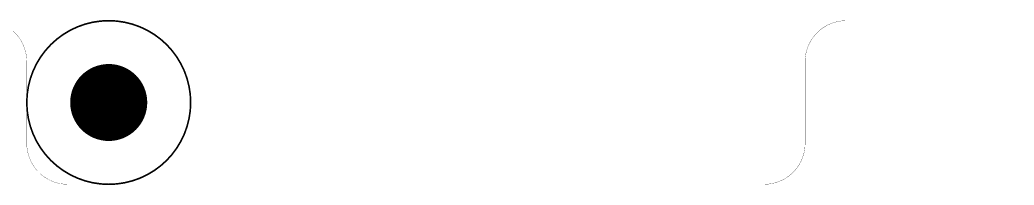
# Model space of a CAD drawing. Header units: millimetres. Extents: x 0 to 273, y 0 to 149.
# Drawn here: x 124.6 to 185.3, y -0.1 to 10 of the extents above; entities that cross this region are included whole.
import ezdxf

# ---------------------------------------------------------------- set-up
doc = ezdxf.new("R2010")
doc.units = ezdxf.units.MM
for name, color, linetype in [('BottomLayer', 5, 'Continuous'), ('BottomSolder', 6, 'Continuous'), ('Mechanical2', 216, 'Continuous'), ('Mechanical3', 76, 'Continuous'), ('MultiLayer', 9, 'Continuous'), ('PadHoleLayer', 156, 'Continuous'), ('TopLayer', 1, 'Continuous'), ('TopOverlay', 2, 'Continuous'), ('TopSolder', 216, 'Continuous')]:
    doc.layers.add(name, color=color, linetype=linetype)

# ---------------------------------------------------------------- blocks, each defined once
blk = doc.blocks.new('DRILL4_3_2')
at = {"layer": 'BottomLayer', "const_width": 2.25}
blk.add_lwpolyline([(-1.125, 0, 1), (1.125, 0, 1)], format="xyb", close=True, dxfattribs=at)
at = {"layer": 'BottomSolder', "const_width": 2.352}
blk.add_lwpolyline([(-1.176, 0, 1), (1.176, 0, 1)], format="xyb", close=True, dxfattribs=at)
at = {"layer": 'MultiLayer', "const_width": 2.25}
blk.add_lwpolyline([(-1.125, 0, 1), (1.125, 0, 1)], format="xyb", close=True, dxfattribs=at)
at = {"layer": 'PadHoleLayer', "const_width": 2.15}
blk.add_lwpolyline([(-1.075, 0, 1), (1.075, 0, 1)], format="xyb", close=True, dxfattribs=at)
at = {"layer": 'TopLayer', "const_width": 2.25}
blk.add_lwpolyline([(-1.125, 0, 1), (1.125, 0, 1)], format="xyb", close=True, dxfattribs=at)
at = {"layer": 'TopOverlay'}
for points, const_width in [([(5, 0, 1), (-5, 0, 1)], 0.1), ([(-5.025, 0, 1), (-4.975, 0, 1)], 0.05), ([(4.975, 0, 1), (5.025, 0, 1)], 0.05)]:
    blk.add_lwpolyline(points, format="xyb", close=True, dxfattribs=dict(at, const_width=const_width))
at = {"layer": 'TopSolder', "const_width": 2.352}
blk.add_lwpolyline([(-1.176, 0, 1), (1.176, 0, 1)], format="xyb", close=True, dxfattribs=at)

msp = doc.modelspace()

# ---------------------------------------------------------------- linework, layer by layer
at = {"layer": 'Mechanical2', "const_width": 0.0127}
for points in [[(122.502, 9.999, -0.414214), (125.002, 7.499)], [(172.502, 7.499, -0.414214), (175.002, 9.999)], [(127.502, -0.001, -0.414214), (125.002, 2.499)], [(172.502, 2.499, -0.414214), (170.002, -0.001)]]:
    msp.add_lwpolyline(points, format="xyb", dxfattribs=at)
for points in [[(175.002, 9.999), (222.502, 9.999)], [(125.002, 2.499), (125.002, 7.499)], [(172.502, 2.499), (172.502, 7.499)], [(127.502, -0.001), (170.002, -0.001)]]:
    msp.add_lwpolyline(points, dxfattribs=at)
at = {"layer": 'Mechanical2'}
for points, const_width in [([(174.999, 9.999, 1), (175.005, 9.999, 1)], 0.00635), ([(174.999, 9.999, 1), (175.005, 9.999, 1)], 0.00635), ([(124.999, 7.499, 1), (125.005, 7.499, 1)], 0.00635), ([(124.999, 7.499, 1), (125.005, 7.499, 1)], 0.00635), ([(172.499, 7.499, 1), (172.505, 7.499, 1)], 0.00635), ([(172.499, 7.499, 1), (172.505, 7.499, 1)], 0.00635), ([(132.002, 4.999, 1), (128.002, 4.999, 1)], 0.0127), ([(127.999, 4.999, 1), (128.005, 4.999, 1)], 0.00635), ([(131.999, 4.999, 1), (132.005, 4.999, 1)], 0.00635), ([(124.999, 2.499, 1), (125.005, 2.499, 1)], 0.00635), ([(124.999, 2.499, 1), (125.005, 2.499, 1)], 0.00635), ([(172.499, 2.499, 1), (172.505, 2.499, 1)], 0.00635), ([(172.499, 2.499, 1), (172.505, 2.499, 1)], 0.00635), ([(127.499, -0.001, 1), (127.505, -0.001, 1)], 0.00635), ([(127.499, -0.001, 1), (127.505, -0.001, 1)], 0.00635), ([(169.999, -0.001, 1), (170.005, -0.001, 1)], 0.00635), ([(169.999, -0.001, 1), (170.005, -0.001, 1)], 0.00635)]:
    msp.add_lwpolyline(points, format="xyb", close=True, dxfattribs=dict(at, const_width=const_width))
at = {"layer": 'Mechanical3', "const_width": 0.0127}
for points in [[(122.5, 10, -0.414214), (125, 7.5)], [(172.5, 7.5, -0.414214), (175, 10)], [(127.5, 0, -0.414214), (125, 2.5)], [(172.5, 2.5, -0.414214), (170, 0)]]:
    msp.add_lwpolyline(points, format="xyb", dxfattribs=at)
for points in [[(175, 10), (222.5, 10)], [(125, 2.5), (125, 7.5)], [(172.5, 2.5), (172.5, 7.5)], [(127.5, 0), (170, 0)]]:
    msp.add_lwpolyline(points, dxfattribs=at)
at = {"layer": 'Mechanical3', "const_width": 0.00635}
for points in [[(174.997, 10, 1), (175.003, 10, 1)], [(174.997, 10, 1), (175.003, 10, 1)], [(124.997, 7.5, 1), (125.003, 7.5, 1)], [(124.997, 7.5, 1), (125.003, 7.5, 1)], [(172.497, 7.5, 1), (172.503, 7.5, 1)], [(172.497, 7.5, 1), (172.503, 7.5, 1)], [(124.997, 2.5, 1), (125.003, 2.5, 1)], [(124.997, 2.5, 1), (125.003, 2.5, 1)], [(172.497, 2.5, 1), (172.503, 2.5, 1)], [(172.497, 2.5, 1), (172.503, 2.5, 1)], [(127.497, 0, 1), (127.503, 0, 1)], [(127.497, 0, 1), (127.503, 0, 1)], [(169.997, 0, 1), (170.003, 0, 1)], [(169.997, 0, 1), (170.003, 0, 1)]]:
    msp.add_lwpolyline(points, format="xyb", close=True, dxfattribs=at)

# ---------------------------------------------------------------- block references
msp.add_blockref('DRILL4_3_2', (130.002, 4.999))

doc.saveas('drawing.dxf')
